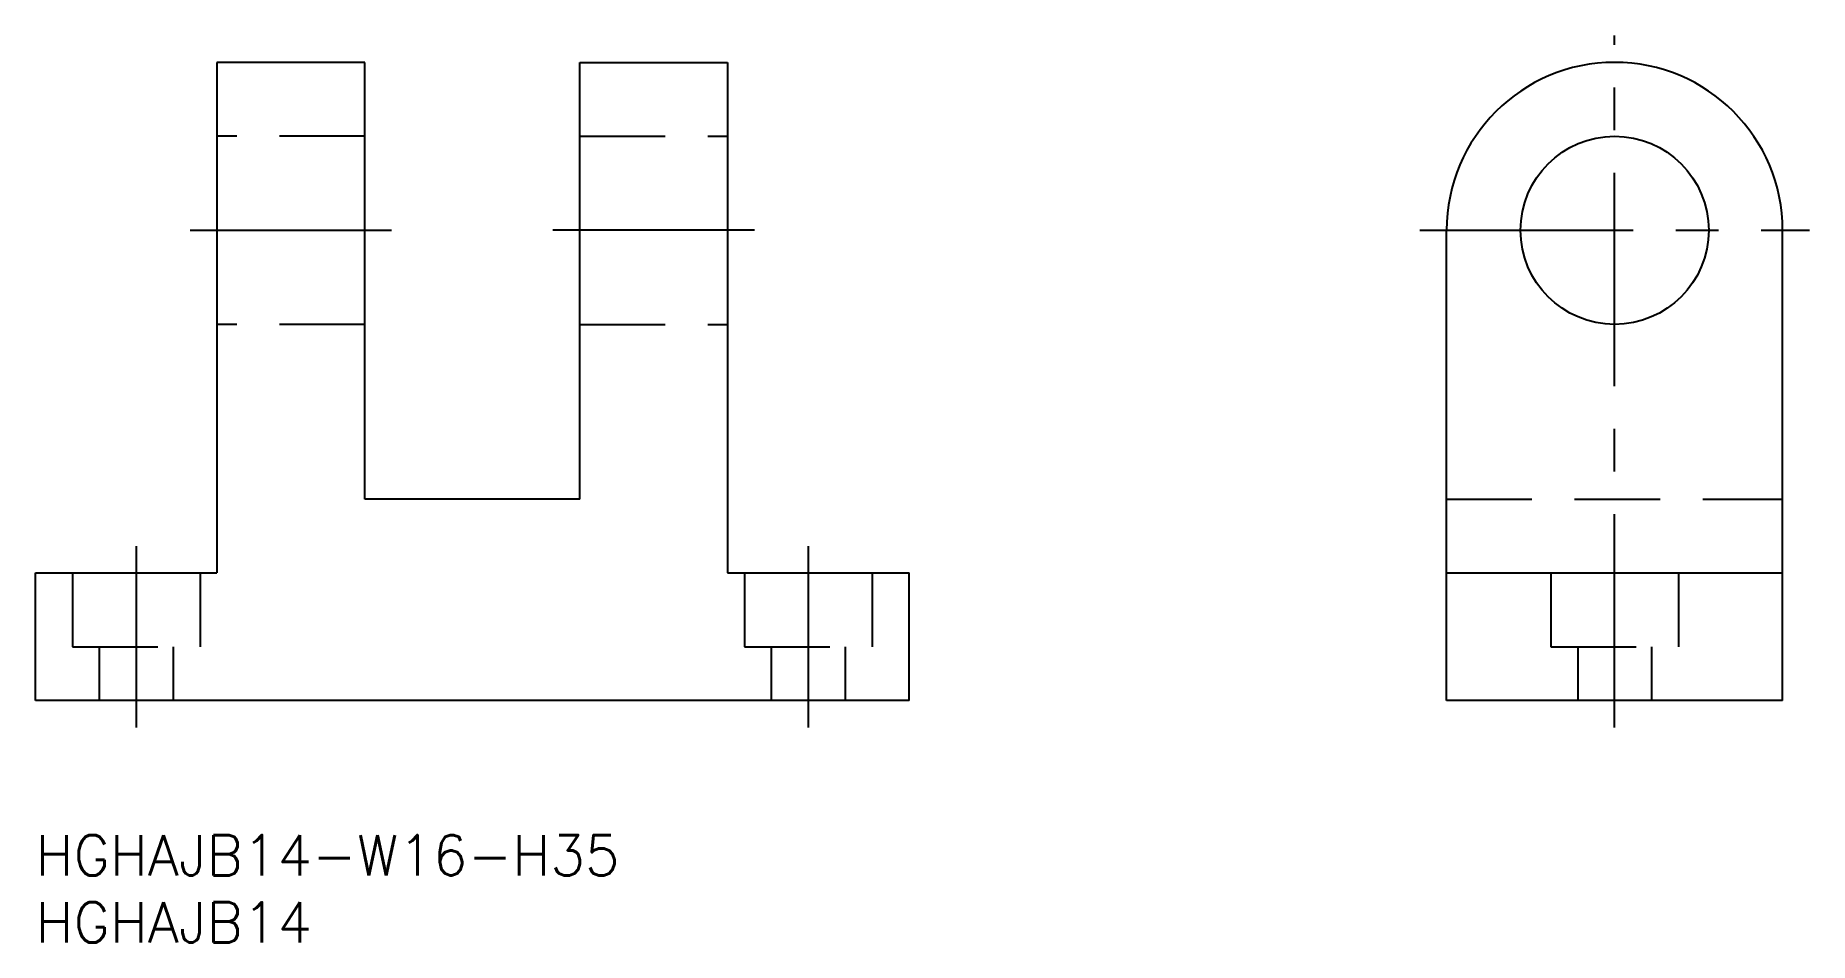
# Model space of a CAD drawing. Extents: x 0 to 132, y -8 to 59.
import ezdxf

# ---------------------------------------------------------------- set-up
doc = ezdxf.new("R2010")
doc.units = 0
doc.header["$LTSCALE"] = 0.5
doc.linetypes.add('CENTER', pattern=[50.8, 31.75, -6.35, 6.35, -6.35])
doc.linetypes.add('DASHED', pattern=[19.05, 12.7, -6.35])
doc.layers.get('0').update_dxf_attribs({"linetype": 'CONTINUOUS'})
for name, color, linetype in [('MSM_CENTER', 1, 'CENTER'), ('MSM_CONTINUOUS', 7, 'CONTINUOUS'), ('MSM_DASHED', 4, 'DASHED'), ('MSM_PART_NUMBER', 7, 'CONTINUOUS')]:
    doc.layers.add(name, color=color, linetype=linetype)
doc.styles.get("Standard").update_dxf_attribs({"font": 'txt.shx', "height": 3, "bigfont": 'bigfont.shx'})

# ---------------------------------------------------------------- blocks, each defined once
blk = doc.blocks.new('*U2')
at = {"layer": 'MSM_PART_NUMBER'}
blk.add_text('HGHAJB14-W16-H35', height=3, dxfattribs=at).set_placement((0, -3))
blk = doc.blocks.new('*U3')
at = {"layer": 'MSM_PART_NUMBER'}
blk.add_text('HGHAJB14', height=3, dxfattribs=at).set_placement((0, -8))

msp = doc.modelspace()

# ---------------------------------------------------------------- linework, layer by layer
at = {"color": 7, "linetype": 'CONTINUOUS'}
for p, q in [((13.5, 57.5), (13.5, 19.5)), ((24.5, 25), (24.5, 57.5)), ((40.5, 25), (40.5, 57.5)), ((51.5, 57.5), (51.5, 19.5)), ((105, 10), (105, 45)), ((130, 10), (130, 45)), ((40.5, 25), (24.5, 25)), ((0, 10), (0, 19.5)), ((0, 19.5), (13.5, 19.5)), ((51.5, 19.5), (65, 19.5)), ((65, 10), (65, 19.5)), ((105, 19.5), (130, 19.5)), ((65, 10), (0, 10)), ((130, 10), (105, 10))]:
    msp.add_line(p, q, dxfattribs=at)
msp.add_circle((117.5, 45), 7, dxfattribs=at)
msp.add_arc((117.5, 45), 12.5, 0, 180, dxfattribs=at)
at = {"layer": 'MSM_CENTER'}
for p, q in [((117.5, 8), (117.5, 59.5)), ((11.5, 45), (26.5, 45)), ((53.5, 45), (38.5, 45)), ((103, 45), (132, 45)), ((7.5, 21.5), (7.5, 8)), ((57.5, 21.5), (57.5, 8))]:
    msp.add_line(p, q, dxfattribs=at)
at = {"layer": 'MSM_CONTINUOUS'}
for p, q in [((24.5, 57.5), (13.5, 57.5)), ((40.5, 57.5), (51.5, 57.5))]:
    msp.add_line(p, q, dxfattribs=at)
at = {"layer": 'MSM_DASHED'}
for p, q in [((24.5, 52), (13.5, 52)), ((40.5, 52), (51.5, 52)), ((24.5, 38), (13.5, 38)), ((40.5, 38), (51.5, 38)), ((105, 25), (130, 25)), ((2.75, 19.5), (2.75, 14)), ((12.25, 19.5), (12.25, 14)), ((52.75, 19.5), (52.75, 14)), ((62.25, 19.5), (62.25, 14)), ((112.75, 19.5), (112.75, 14)), ((122.25, 19.5), (122.25, 14)), ((2.75, 14), (12.25, 14)), ((4.75, 14), (4.75, 10)), ((10.25, 14), (10.25, 10)), ((52.75, 14), (62.25, 14)), ((54.75, 14), (54.75, 10)), ((60.25, 14), (60.25, 10)), ((112.75, 14), (122.25, 14)), ((114.75, 14), (114.75, 10)), ((120.25, 14), (120.25, 10))]:
    msp.add_line(p, q, dxfattribs=at)

# ---------------------------------------------------------------- block references
at = {"layer": 'MSM_CONTINUOUS'}
for name in ['*U2', '*U3']:
    msp.add_blockref(name, (0, 0), dxfattribs=at)

doc.saveas('drawing.dxf')
